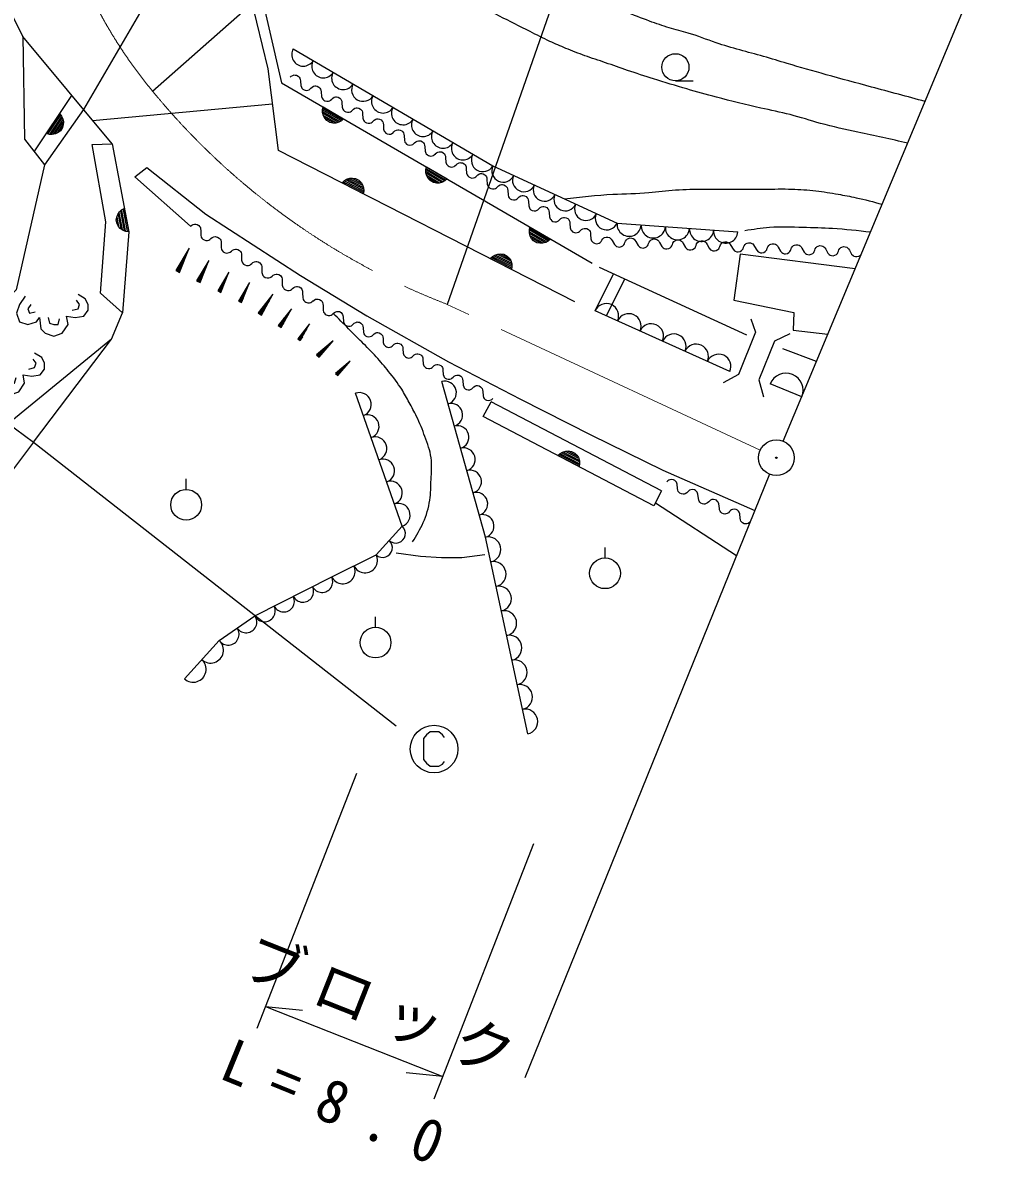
# Model space of a CAD drawing. Units: millimetres, scale not verified. Extents: x 40000 to 680000, y 20000 to 380000.
# Drawn here: x 398452 to 439452, y 238071 to 285984 of the extents above; entities that cross this region are included whole.
import ezdxf

# ---------------------------------------------------------------- set-up
doc = ezdxf.new("R2010")
doc.units = ezdxf.units.MM
doc.header["$LTSCALE"] = 1000
doc.linetypes.add('CHAIN', pattern=[18.5, 12, -1.5, 3.5, -1.5])
for name, color, linetype, lineweight in [('M-BGD', 7, 'Continuous', 25), ('M-BMK', 2, 'CHAIN', 13), ('M-OTRS', 6, 'Continuous', 25), ('M-STR-STR3', 7, 'Continuous', 25), ('M-STR-STRC', 7, 'Continuous', 25)]:
    doc.layers.add(name, color=color, linetype=linetype, lineweight=lineweight)
doc.layers.add('M-BMK-SRVR', color=7, linetype='Continuous')
doc.layers.add('M-STR-HTXT', color=7, linetype='Continuous')
doc.styles.add('ＭＳ ゴシック', font='')
doc.styles.get('ＭＳ ゴシック').set_extended_font_data('MS Gothic')

# ---------------------------------------------------------------- blocks, each defined once
blk = doc.blocks.new('MARK5C2L8')
at = {"color": 3, "linetype": 'Continuous', "lineweight": 25}
blk.add_circle((0, 0), 0.05, dxfattribs=at)
blk = doc.blocks.new('MARK28C15L6')
at = {"color": 7, "linetype": 'Continuous', "lineweight": 25}
blk.add_line((0, 0), (0.014, -0.05), dxfattribs=at)
blk = doc.blocks.new('MARK1170C15L6')
at = {"color": 7, "linetype": 'Continuous', "lineweight": 25}
for p, q in [((0.006, -0.046), (0.006, 0.046)), ((0.012, 0.044), (0.012, -0.044)), ((0.018, -0.042), (0.018, 0.042)), ((0.024, 0.036), (0.024, -0.036)), ((0.03, -0.03), (0.03, 0.03)), ((0.036, 0.02), (0.036, -0.02))]:
    blk.add_line(p, q, dxfattribs=at)
blk.add_lwpolyline([(0, 0.05), (0.012, 0.046), (0.022, 0.04), (0.032, 0.03), (0.038, 0.02), (0.042, 0.008), (0.042, -0.008), (0.038, -0.02), (0.032, -0.03), (0.022, -0.04), (0.012, -0.046), (0, -0.05)], close=True, dxfattribs=at)
blk = doc.blocks.new('MARK1170C15L9')
at = {"color": 7, "linetype": 'Continuous', "lineweight": 25}
for p, q in [((0.006, -0.046), (0.006, 0.046)), ((0.012, 0.044), (0.012, -0.044)), ((0.018, -0.042), (0.018, 0.042)), ((0.024, 0.036), (0.024, -0.036)), ((0.03, -0.03), (0.03, 0.03)), ((0.036, 0.02), (0.036, -0.02))]:
    blk.add_line(p, q, dxfattribs=at)
blk.add_lwpolyline([(0, 0.05), (0.012, 0.046), (0.022, 0.04), (0.032, 0.03), (0.038, 0.02), (0.042, 0.008), (0.042, -0.008), (0.038, -0.02), (0.032, -0.03), (0.022, -0.04), (0.012, -0.046), (0, -0.05)], close=True, dxfattribs=at)
blk = doc.blocks.new('MARK1119C15L6')
at = {"color": 7, "linetype": 'Continuous', "lineweight": 25}
blk.add_line((0, 0.024), (0, 0.05), dxfattribs=at)
blk.add_circle((0, -0.014), 0.038, dxfattribs=at)
blk = doc.blocks.new('MARK1122C15L6')
at = {"color": 7, "linetype": 'Continuous', "lineweight": 25}
blk.add_line((0, -0.038), (0.05, -0.038), dxfattribs=at)
blk.add_circle((0, 0), 0.038, dxfattribs=at)
blk = doc.blocks.new('MARK1553C15L6')
at = {"color": 7, "linetype": 'Continuous', "lineweight": 25}
blk.add_arc((0, 0), 0.05, 270, 90, dxfattribs=at)
blk = doc.blocks.new('MARK1174C15L6')
at = {"color": 7, "linetype": 'Continuous', "lineweight": 25}
for p, q in [((-0.028, 0.006), (-0.048, 0.006)), ((-0.048, 0.004), (-0.006, 0.004)), ((0.018, 0.002), (-0.048, 0.002)), ((-0.048, 0), (0.04, 0)), ((0.018, -0.002), (-0.048, -0.002)), ((-0.048, -0.004), (-0.006, -0.004)), ((-0.028, -0.006), (-0.048, -0.006))]:
    blk.add_line(p, q, dxfattribs=at)
blk.add_lwpolyline([(-0.05, -0.008), (0.05, 0), (-0.05, 0.008)], close=True, dxfattribs=at)
blk = doc.blocks.new('MARK1085C15L10')
at = {"color": 7, "linetype": 'Continuous', "lineweight": 25}
blk.add_lwpolyline([(0.022, 0.024), (0.018, 0.03), (0.01, 0.036), (-0.008, 0.036), (-0.016, 0.03), (-0.022, 0.022), (-0.022, -0.022), (-0.016, -0.03), (-0.008, -0.036), (0.01, -0.036), (0.018, -0.032), (0.022, -0.026)], dxfattribs=at)
blk.add_circle((0, 0), 0.05, dxfattribs=at)
blk = doc.blocks.new('MARK1134C15L6')
at = {"color": 7, "linetype": 'Continuous', "lineweight": 25}
for points in [[(-0.038, 0.024), (-0.046, 0.012), (-0.05, 0), (-0.046, -0.012), (-0.034, -0.016), (-0.022, -0.012), (-0.018, -0.006), (-0.016, -0.022), (-0.01, -0.028), (0.002, -0.032), (0.014, -0.028), (0.022, -0.016), (0.02, -0.004), (0.032, -0.006), (0.044, -0.004), (0.05, 0.004), (0.05, 0.012), (0.046, 0.02), (0.036, 0.026)], [(0.028, 0.004), (0.036, 0.006), (0.038, 0.012), (0.034, 0.018)], [(-0.03, 0.012), (-0.034, 0.006), (-0.032, 0), (-0.024, 0.002)], [(-0.006, -0.006), (-0.004, -0.014), (0.002, -0.016), (0.008, -0.016), (0.01, -0.008)]]:
    blk.add_lwpolyline(points, dxfattribs=at)
blk = doc.blocks.new('MARK1215C15L6')
at = {"color": 7, "linetype": 'Continuous', "lineweight": 25}
blk.add_lwpolyline([(0, -0.05), (-0.006, -0.048), (-0.012, -0.044), (-0.016, -0.04), (-0.018, -0.036), (-0.02, -0.03), (-0.02, -0.022), (-0.018, -0.016), (-0.016, -0.012), (-0.012, -0.008), (-0.006, -0.004), (0.01, 0.006), (0.016, 0.012), (0.018, 0.016), (0.02, 0.022), (0.02, 0.028), (0.018, 0.036), (0.014, 0.042), (0.01, 0.046), (0.006, 0.048), (0, 0.05)], dxfattribs=at)

msp = doc.modelspace()

# ---------------------------------------------------------------- linework, layer by layer
at = {"layer": 'M-BGD'}
for p, q in [((430385, 268403), (439452, 290143)), ((402199, 280903), (398455, 285412)), ((409321, 283464), (422355, 275886)), ((398935, 280564), (400517, 282928)), ((401000, 282346), (399356, 280013)), ((401385, 281882), (408943, 282585)), ((421637, 274256), (409193, 280622)), ((422650, 275721), (428837, 272869)), ((422483, 273884), (423256, 275441)), ((422957, 273670), (423728, 275224)), ((428143, 271330), (422483, 273884)), ((402173, 272688), (397839, 269139)), ((431782, 271753), (430363, 272289)), ((431164, 270271), (429837, 270814)), ((429814, 267015), (419530, 241664)), ((428427, 263596), (425016, 265806)), ((412470, 254447), (408286, 243728)), ((415730, 240779), (419914, 251498)), ((408649, 244660), (416094, 241711))]:
    msp.add_line(p, q, dxfattribs=at)
for points in [[(403900, 283114), (426334, 302910), (416270, 274155)], [(409193, 280622), (408757, 284046), (405179, 298773), (405755, 298917), (409321, 283464)], [(409811, 284896), (418191, 279969), (423406, 277559), (428477, 277199)], [(402634, 273795), (401713, 274629), (401944, 277622), (401368, 280873), (402199, 280903)], [(402199, 280903), (402899, 277201), (402634, 273795)], [(405497, 277442), (403150, 279513), (403656, 279905), (406142, 277948), (410110, 275371), (412901, 273673), (416325, 271746), (419356, 270177), (422305, 268667), (425326, 267192), (429198, 265497)], [(433404, 275642), (428582, 276270), (428309, 274328), (430826, 273819), (430798, 273074), (432259, 272896)], [(398896, 268360), (402173, 272688), (402634, 273795)], [(429021, 273542), (429214, 272987), (428508, 271213), (427862, 270863)], [(430656, 272914), (430011, 272603), (429364, 270977), (429551, 270265)], [(419656, 256107), (417884, 264371), (416041, 270908)], [(405236, 258420), (406703, 260032), (408199, 261067), (411422, 262708), (413292, 263628), (414385, 264837), (412429, 270418)], [(414132, 263714), (415150, 263582), (416027, 263525), (416885, 263525), (417856, 263639)]]:
    msp.add_lwpolyline(points, dxfattribs=at)
msp.add_lwpolyline([(390616, 261261), (396999, 269759), (398896, 268360), (391710, 258787)], close=True, dxfattribs=at)
for points, knots in [([(436338, 282678), (435591, 282881), (434844, 283084), (434096, 283285), (433460, 283457), (432822, 283627), (432187, 283804), (431640, 283957), (431094, 284114), (430549, 284275), (430218, 284374), (429888, 284474), (429556, 284570), (428892, 284760), (428221, 284925), (427566, 285145), (427173, 285279), (426787, 285434), (426390, 285553), (426127, 285631), (425860, 285693), (425598, 285771), (425318, 285855), (425044, 285954), (424770, 286056), (424430, 286181), (424090, 286310), (423753, 286443), (423491, 286546), (423229, 286651), (422968, 286756), (422747, 286845), (422526, 286934), (422304, 287021), (422061, 287118), (421818, 287213), (421574, 287305), (421111, 287480), (420644, 287646), (420184, 287832), (419982, 287913), (419781, 287999), (419581, 288086), (419383, 288173), (419186, 288264), (418987, 288350), (418794, 288433), (418599, 288511), (418412, 288605), (418252, 288685), (418098, 288776), (417940, 288859), (417697, 288988), (417445, 289100), (417197, 289220), (416867, 289383), (416543, 289559), (416232, 289755), (416080, 289851), (415931, 289953), (415782, 290054), (415570, 290198), (415359, 290341), (415150, 290488), (414916, 290653), (414685, 290822), (414456, 290995), (414292, 291118), (414130, 291244), (413971, 291375), (413741, 291566), (413519, 291767), (413300, 291971), (413109, 292148), (412920, 292327), (412734, 292510), (412612, 292631), (412491, 292754), (412369, 292875), (412214, 293028), (412057, 293178), (411910, 293338), (411729, 293538), (411565, 293754), (411384, 293955), (411264, 294089), (411136, 294217), (411016, 294352), (410935, 294445), (410857, 294541), (410783, 294639), (410682, 294773), (410589, 294912), (410489, 295046), (410361, 295217), (410219, 295378), (410096, 295552), (409977, 295721), (409876, 295903), (409761, 296076), (409635, 296265), (409494, 296445), (409365, 296632), (409200, 296876), (409054, 297133), (408903, 297385), (408795, 297566), (408685, 297745), (408573, 297923), (408480, 298070), (408384, 298215), (408299, 298366), (408171, 298597), (408069, 298842), (407941, 299073), (407857, 299225), (407762, 299371), (407668, 299516)], [0, 0, 0, 0, 1, 1, 1, 2, 2, 2, 3, 3, 3, 4, 4, 4, 5, 5, 5, 6, 6, 6, 7, 7, 7, 8, 8, 8, 9, 9, 9, 10, 10, 10, 11, 11, 11, 12, 12, 12, 13, 13, 13, 14, 14, 14, 15, 15, 15, 16, 16, 16, 17, 17, 17, 18, 18, 18, 19, 19, 19, 20, 20, 20, 21, 21, 21, 22, 22, 22, 23, 23, 23, 24, 24, 24, 25, 25, 25, 26, 26, 26, 27, 27, 27, 28, 28, 28, 29, 29, 29, 30, 30, 30, 31, 31, 31, 32, 32, 32, 33, 33, 33, 34, 34, 34, 35, 35, 35, 36, 36, 36, 37, 37, 37, 38, 38, 38, 39, 39, 39, 39]), ([(435610, 280932), (434912, 281085), (434214, 281238), (433515, 281389), (432991, 281502), (432466, 281614), (431950, 281757), (431525, 281875), (431106, 282014), (430679, 282125), (430272, 282231), (429857, 282312), (429445, 282402), (428819, 282540), (428196, 282698), (427576, 282862), (427162, 282971), (426750, 283085), (426339, 283204), (425871, 283340), (425404, 283483), (424939, 283629), (424575, 283744), (424211, 283860), (423849, 283983), (423539, 284089), (423231, 284201), (422921, 284307), (422632, 284406), (422340, 284499), (422052, 284601), (421784, 284698), (421520, 284802), (421257, 284911), (421029, 285005), (420802, 285101), (420579, 285205), (420301, 285336), (420028, 285479), (419754, 285618), (419324, 285836), (418889, 286042), (418465, 286270), (418080, 286477), (417702, 286698), (417330, 286929), (417053, 287104), (416780, 287287), (416488, 287435), (416280, 287540), (416062, 287627), (415856, 287737), (415618, 287864), (415397, 288021), (415176, 288178), (414928, 288353), (414683, 288531), (414431, 288697), (414245, 288820), (414054, 288934), (413874, 289065), (413721, 289177), (413576, 289302), (413422, 289414), (413260, 289531), (413089, 289635), (412922, 289744), (412792, 289829), (412663, 289917), (412536, 290008), (412340, 290146), (412148, 290289), (411958, 290434), (411789, 290564), (411622, 290695), (411451, 290823), (411285, 290948), (411115, 291067), (410956, 291200), (410812, 291322), (410676, 291455), (410532, 291577), (410383, 291704), (410224, 291819), (410072, 291943), (409872, 292106), (409683, 292284), (409495, 292461)], [0, 0, 0, 0, 1, 1, 1, 2, 2, 2, 3, 3, 3, 4, 4, 4, 5, 5, 5, 6, 6, 6, 7, 7, 7, 8, 8, 8, 9, 9, 9, 10, 10, 10, 11, 11, 11, 12, 12, 12, 13, 13, 13, 14, 14, 14, 15, 15, 15, 16, 16, 16, 17, 17, 17, 18, 18, 18, 19, 19, 19, 20, 20, 20, 21, 21, 21, 22, 22, 22, 23, 23, 23, 24, 24, 24, 25, 25, 25, 26, 26, 26, 27, 27, 27, 28, 28, 28, 29, 29, 29, 29]), ([(421191, 278582), (421870, 278663), (422549, 278744), (423231, 278781), (423734, 278808), (424239, 278812), (424741, 278853), (425114, 278883), (425484, 278933), (425856, 278961), (426263, 278990), (426671, 278995), (427079, 278997), (427583, 279000), (428086, 278997), (428590, 278997), (428925, 278995), (429261, 278993), (429597, 278997), (429980, 278999), (430364, 279007), (430748, 278997), (431084, 278987), (431420, 278964), (431755, 278925), (432068, 278888), (432379, 278835), (432690, 278781), (432942, 278737), (433195, 278691), (433445, 278637), (433812, 278557), (434175, 278458), (434537, 278359)], [0, 0, 0, 0, 1, 1, 1, 2, 2, 2, 3, 3, 3, 4, 4, 4, 5, 5, 5, 6, 6, 6, 7, 7, 7, 8, 8, 8, 9, 9, 9, 10, 10, 10, 11, 11, 11, 11]), ([(434048, 277186), (433517, 277245), (432987, 277304), (432455, 277336), (432041, 277361), (431627, 277369), (431212, 277382), (430743, 277396), (430274, 277416), (429808, 277382), (429461, 277356), (429117, 277300), (428772, 277244)], [0, 0, 0, 0, 1, 1, 1, 2, 2, 2, 3, 3, 3, 4, 4, 4, 4]), ([(414823, 264177), (414982, 264442), (415140, 264706), (415265, 264987), (415399, 265286), (415495, 265604), (415542, 265927), (415583, 266212), (415584, 266501), (415597, 266792), (415609, 267101), (415636, 267411), (415597, 267713), (415554, 268015), (415448, 268307), (415339, 268597), (415231, 268885), (415121, 269169), (414989, 269444), (414891, 269643), (414783, 269837), (414676, 270033), (414574, 270219), (414475, 270406), (414363, 270585), (414197, 270849), (414006, 271097), (413811, 271340), (413644, 271548), (413474, 271752), (413295, 271948), (413098, 272162), (412893, 272368), (412687, 272574), (412503, 272758), (412319, 272942), (412135, 273127), (411920, 273341), (411705, 273556), (411491, 273771)], [0, 0, 0, 0, 1, 1, 1, 2, 2, 2, 3, 3, 3, 4, 4, 4, 5, 5, 5, 6, 6, 6, 7, 7, 7, 8, 8, 8, 9, 9, 9, 10, 10, 10, 11, 11, 11, 12, 12, 12, 13, 13, 13, 13])]:
    msp.add_open_spline(points, degree=3, knots=knots, dxfattribs=at)
at = {"layer": 'M-BMK'}
msp.add_line((429416, 268027), (416270, 274155), dxfattribs=at)
for centre, radius, start, end in [((419300, 295875), 20000, 185.5149, 219.6484), ((427102, 302131), 30000, 219.3399, 248.834)]:
    msp.add_arc(centre, radius, start, end, dxfattribs=at)
at = {"layer": 'M-OTRS'}
for radius in [31.3, 25, 18.8, 12.5, 6.3]:
    msp.add_circle((430096, 267710), radius, dxfattribs=at)
at = {"layer": 'M-STR-STR3'}
for p, q in [((417778, 269446), (418114, 270059)), ((425275, 266315), (418114, 270059)), ((424957, 265691), (417778, 269446)), ((425275, 266315), (424957, 265691))]:
    msp.add_line(p, q, dxfattribs=at)
msp.add_lwpolyline([(394636, 304600), (394642, 299438), (395002, 295698), (395685, 292209), (396620, 289044), (398455, 285412), (398529, 281092), (399356, 280013), (398170, 274762), (395292, 271741), (394148, 271850)], dxfattribs=at)
at = {"layer": 'M-STR-STRC'}
for p, q in [((414026, 304674), (401000, 282346)), ((398896, 268360), (414131, 256441))]:
    msp.add_line(p, q, dxfattribs=at)

# ---------------------------------------------------------------- block references
at = {"layer": 'M-BGD'}
for name, p, xscale, yscale, rotation in [('MARK1553C15L6', (410230, 284650), 9721, 9721, 239.5452), ('MARK1553C15L6', (411068, 284157), 9721, 9721, 239.5452), ('MARK1215C15L6', (410118, 283468), 9846, 9846, 242.12449), ('MARK1553C15L6', (411906, 283664), 9721, 9721, 239.5452), ('MARK1215C15L6', (410988, 283008), 9846, 9846, 242.12449), ('MARK1553C15L6', (412744, 283171), 9722, 9722, 239.5452), ('MARK1215C15L6', (411858, 282548), 9846, 9846, 242.12449), ('MARK1553C15L6', (413582, 282679), 9721, 9721, 239.5452), ('MARK1170C15L6', (411493, 282201), 10000, 10000, 239.82648), ('MARK1215C15L6', (412729, 282087), 9846, 9846, 242.12449), ('MARK1553C15L6', (414420, 282186), 9721, 9721, 239.5452), ('MARK1170C15L6', (399726, 281746), 10000, 10000, 326.21706), ('MARK1215C15L6', (413599, 281627), 9846, 9846, 242.12449), ('MARK1553C15L6', (415258, 281693), 9721, 9721, 239.5452), ('MARK1215C15L6', (414469, 281167), 9847, 9847, 242.12449), ('MARK1553C15L6', (416096, 281200), 9721, 9721, 239.5452), ('MARK1215C15L6', (415340, 280706), 9846, 9846, 242.12449), ('MARK1553C15L6', (416934, 280708), 9721, 9721, 239.5452), ('MARK1215C15L6', (416210, 280246), 9846, 9846, 242.12449), ('MARK1553C15L6', (417772, 280215), 9722, 9722, 239.5452), ('MARK1170C15L6', (415838, 279675), 10000, 10000, 239.82648), ('MARK1215C15L6', (417081, 279785), 9846, 9846, 242.12449), ('MARK1553C15L6', (418625, 279768), 9575, 9575, 245.19981), ('MARK1170C15L6', (412304, 279031), 10000, 10000, 62.9075), ('MARK1215C15L6', (417951, 279325), 9846, 9846, 242.12449), ('MARK1553C15L6', (419494, 279366), 9574, 9574, 245.19981), ('MARK1215C15L6', (418821, 278865), 9846, 9846, 242.12449), ('MARK1553C15L6', (420363, 278965), 9575, 9575, 245.19981), ('MARK1215C15L6', (419692, 278404), 9846, 9846, 242.12449), ('MARK1553C15L6', (421233, 278563), 9575, 9575, 245.19981), ('MARK1170C15L6', (402806, 277693), 10000, 10000, 190.70568), ('MARK1215C15L6', (420562, 277944), 9846, 9846, 242.12449), ('MARK1553C15L6', (422102, 278161), 9574, 9574, 245.19981), ('MARK1553C15L6', (422971, 277760), 9575, 9575, 245.19981), ('MARK1215C15L6', (405926, 277179), 10040, 10040, 238.51374), ('MARK1215C15L6', (421432, 277484), 9846, 9846, 242.12449), ('MARK1215C15L6', (422303, 277023), 9846, 9846, 242.12449), ('MARK1553C15L6', (423913, 277523), 10168, 10168, 265.94326), ('MARK1553C15L6', (424927, 277451), 10167, 10167, 265.94326), ('MARK1215C15L6', (406782, 276655), 10040, 10040, 238.51374), ('MARK1170C15L6', (420182, 277149), 10000, 10000, 239.82648), ('MARK1215C15L6', (423236, 276773), 9973, 9973, 267.68445), ('MARK1215C15L6', (424233, 276733), 9973, 9973, 267.68445), ('MARK1553C15L6', (425941, 277379), 10168, 10168, 265.94326), ('MARK1553C15L6', (426955, 277307), 10168, 10168, 265.94326), ('MARK1553C15L6', (427970, 277235), 10167, 10167, 265.94326), ('MARK1174C15L6', (405196, 276027), 11000, 11000, 64.0577), ('MARK1215C15L6', (407638, 276131), 10039, 10039, 238.51374), ('MARK1215C15L6', (425229, 276692), 9973, 9973, 267.68445), ('MARK1215C15L6', (426226, 276652), 9973, 9973, 267.68445), ('MARK1215C15L6', (427222, 276612), 9973, 9973, 267.68445), ('MARK1215C15L6', (428219, 276572), 9973, 9973, 267.68445), ('MARK1215C15L6', (429215, 276531), 9973, 9973, 267.68445), ('MARK1215C15L6', (430212, 276491), 9973, 9973, 267.68445), ('MARK1215C15L6', (431208, 276451), 9973, 9973, 267.68445), ('MARK1215C15L6', (432205, 276410), 9973, 9973, 267.68445), ('MARK1215C15L6', (433201, 276370), 9974, 9974, 267.68445), ('MARK1174C15L6', (406043, 275551), 10000, 10000, 64.0577), ('MARK1215C15L6', (408494, 275606), 10040, 10040, 238.51374), ('MARK1170C15L6', (418526, 275848), 10000, 10000, 62.9075), ('MARK1174C15L6', (406900, 275096), 9000, 9000, 64.0577), ('MARK1215C15L6', (409350, 275082), 10040, 10040, 238.51374), ('MARK1174C15L6', (407769, 274665), 9000, 9000, 64.0577), ('MARK1174C15L6', (408681, 274167), 10000, 10000, 56.37324), ('MARK1215C15L6', (410206, 274558), 10040, 10040, 238.51374), ('MARK1215C15L6', (411062, 274033), 10039, 10039, 238.51374), ('MARK1553C15L6', (422955, 273671), 10349, 10349, 65.71541), ('MARK1174C15L6', (409487, 273598), 9000, 9000, 56.37324), ('MARK1215C15L6', (411909, 273548), 9489, 9489, 241.98074), ('MARK1553C15L6', (423898, 273245), 10348, 10348, 65.71541), ('MARK1174C15L6', (410274, 273000), 8000, 8000, 56.37324), ('MARK1215C15L6', (412747, 273102), 9489, 9489, 241.98074), ('MARK1553C15L6', (424842, 272820), 10349, 10349, 65.71541), ('MARK1174C15L6', (411161, 272301), 9000, 9000, 44.45788), ('MARK1215C15L6', (413585, 272657), 9489, 9489, 241.98074), ('MARK1553C15L6', (425785, 272394), 10348, 10348, 65.71541), ('MARK1553C15L6', (426728, 271968), 10349, 10349, 65.71541), ('MARK1215C15L6', (414422, 272211), 9489, 9489, 241.98074), ('MARK1215C15L6', (415260, 271765), 9490, 9490, 241.98074), ('MARK1553C15L6', (427671, 271543), 10348, 10348, 65.71541), ('MARK1174C15L6', (411919, 271485), 8000, 8000, 44.45788), ('MARK1215C15L6', (416098, 271319), 9489, 9489, 241.98074), ('MARK1215C15L6', (416936, 270874), 9489, 9489, 241.98074), ('MARK1553C15L6', (430501, 270543), 14338, 14338, 67.74194), ('MARK1553C15L6', (416173, 270441), 9703, 9703, 15.74671), ('MARK1215C15L6', (417773, 270428), 9489, 9489, 241.98074), ('MARK1553C15L6', (412592, 269953), 9858, 9858, 19.31635), ('MARK1553C15L6', (416436, 269507), 9703, 9703, 15.74671), ('MARK1553C15L6', (412918, 269023), 9858, 9858, 19.31635), ('MARK1553C15L6', (416699, 268573), 9703, 9703, 15.74671), ('MARK1553C15L6', (413244, 268093), 9858, 9858, 19.31635), ('MARK1553C15L6', (416962, 267639), 9703, 9703, 15.74671), ('MARK1553C15L6', (413570, 267162), 9858, 9858, 19.31635), ('MARK1553C15L6', (417226, 266705), 9702, 9702, 15.74671), ('MARK1553C15L6', (413896, 266232), 9858, 9858, 19.31635), ('MARK1215C15L6', (425936, 266488), 9717, 9717, 64.60132), ('MARK1215C15L6', (426814, 266071), 9717, 9717, 64.60132), ('MARK1553C15L6', (414222, 265302), 9858, 9858, 19.31635), ('MARK1553C15L6', (417489, 265771), 9703, 9703, 15.74671), ('MARK1215C15L6', (427692, 265654), 9718, 9718, 64.60132), ('MARK1215C15L6', (428569, 265237), 9717, 9717, 64.60132), ('MARK1553C15L6', (417752, 264837), 9703, 9703, 15.74671), ('MARK1553C15L6', (414112, 264535), 8148, 8148, 317.86241), ('MARK1553C15L6', (417995, 263854), 10564, 10564, 12.10566), ('MARK1553C15L6', (413565, 263930), 8148, 8148, 317.86241), ('MARK1553C15L6', (412825, 263398), 10423, 10423, 296.21138), ('MARK1553C15L6', (411889, 262938), 10423, 10423, 296.21138), ('MARK1553C15L6', (418216, 262821), 10564, 10564, 12.10566), ('MARK1553C15L6', (411019, 262503), 9039, 9039, 296.97284), ('MARK1553C15L6', (410214, 262093), 9040, 9040, 296.97284), ('MARK1553C15L6', (418438, 261788), 10564, 10564, 12.10566), ('MARK1553C15L6', (409408, 261682), 9039, 9039, 296.97284), ('MARK1553C15L6', (408602, 261272), 9040, 9040, 296.97284), ('MARK1553C15L6', (418660, 260755), 10564, 10564, 12.10566), ('MARK1553C15L6', (407825, 260809), 9098, 9098, 304.69515), ('MARK1553C15L6', (407077, 260291), 9099, 9099, 304.69515), ('MARK1553C15L6', (418881, 259722), 10565, 10565, 12.10566), ('MARK1553C15L6', (406336, 259629), 10897, 10897, 317.67543), ('MARK1553C15L6', (405603, 258823), 10896, 10896, 317.67543), ('MARK1553C15L6', (419103, 258689), 10564, 10564, 12.10566), ('MARK1553C15L6', (419324, 257656), 10564, 10564, 12.10566), ('MARK1553C15L6', (419546, 256624), 10564, 10564, 12.10566), ('MARK28C15L6', (408649, 244660), 30000, 30000, 68.38974), ('MARK28C15L6', (416094, 241711), 30000, 30000, 248.38974)]:
    msp.add_blockref(name, p, dxfattribs=dict(at, xscale=xscale, yscale=yscale, rotation=rotation))
for name, p, xscale, yscale in [('MARK1122C15L6', (425856, 284117), 15000, 15000), ('MARK1134C15L6', (399690, 273785), 30000, 30000), ('MARK1134C15L6', (397867, 271318), 30000, 30000), ('MARK1119C15L6', (405312, 265972), 17000, 17000), ('MARK1119C15L6', (422901, 263094), 17000, 17000), ('MARK1119C15L6', (413264, 260182), 17000, 17000)]:
    msp.add_blockref(name, p, dxfattribs=dict(at, xscale=xscale, yscale=yscale))
at = {"layer": 'M-BMK-SRVR', "xscale": 15000, "yscale": 15000}
msp.add_blockref('MARK5C2L8', (430096, 267710), dxfattribs=at)
at = {"layer": 'M-STR-STR3', "xscale": 10000, "yscale": 10000, "rotation": 62.39201}
msp.add_blockref('MARK1170C15L9', (421368, 267569), dxfattribs=at)
at = {"layer": 'M-STR-STRC', "xscale": 20000, "yscale": 20000}
msp.add_blockref('MARK1085C15L10', (415722, 255472), dxfattribs=at)

# ---------------------------------------------------------------- texts
at = {"layer": 'M-STR-HTXT', "char_height": 1833, "attachment_point": 7, "style": 'ＭＳ ゴシック'}
for s, insert, rotation in [('\\T1.26;ブロック', (407456, 245853), 338.4), ('\\T1.81;\\W0.95;L=8.0', (406608, 241640), 337.8)]:
    msp.add_mtext(s, dxfattribs=dict(at, insert=insert, rotation=rotation))

doc.saveas('drawing.dxf')
